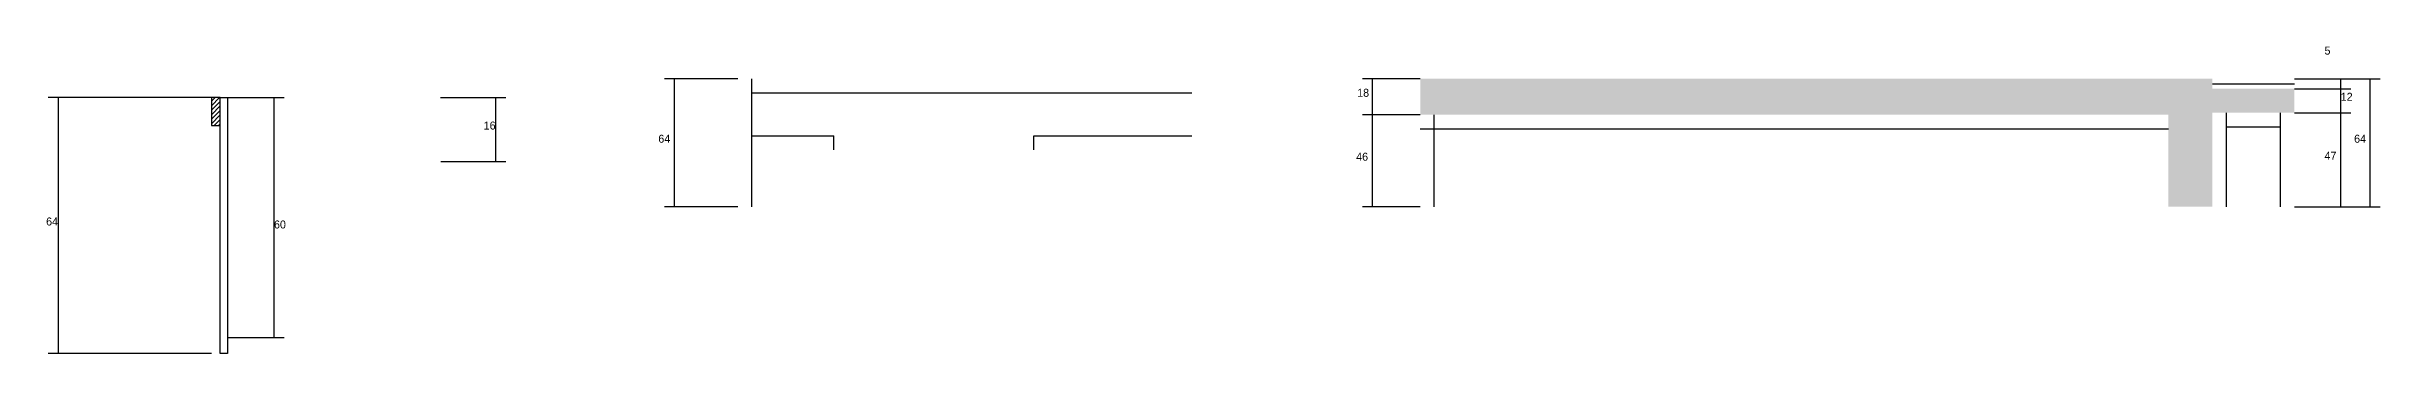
# Model space of a CAD drawing. Header units: metres. Extents: x -6600 to -4258, y 9692 to 10950.
# Drawn here: x -5541 to -4375, y 9692 to 9846 of the extents above; entities that cross this region are included whole.
import ezdxf

# ---------------------------------------------------------------- set-up
doc = ezdxf.new("R2010")
doc.units = ezdxf.units.M
for name, color, linetype in [('COTA', 241, 'Continuous'), ('Cota Seção (2x)', 4, 'Continuous'), ('Madeira', 126, 'Continuous'), ('Painéis', 200, 'Continuous'), ('SARR_2.2x7', 40, 'Continuous'), ('SARR_EDITAR', 141, 'Continuous')]:
    doc.layers.add(name, color=color, linetype=linetype)

msp = doc.modelspace()

# ---------------------------------------------------------------- hatches: boundary and pattern name
at = {"layer": 'COTA'}
h = msp.add_hatch(dxfattribs=at)
h.set_pattern_fill('AR-CONC', scale=0.03)
h.paths.add_polyline_path([(-4417.9, 9812.8), (-4417.9, 9824.8), (-4458.9, 9824.8), (-4458.9, 9829.8), (-4854.9, 9829.8), (-4854.9, 9811.8), (-4480.9, 9811.8), (-4480.9, 9765.8), (-4458.9, 9765.8), (-4458.9, 9812.8)])
at = {"layer": 'Madeira'}
h = msp.add_hatch(dxfattribs=at)
h.set_pattern_fill('ANSI31', scale=0.5)
h.paths.add_polyline_path([(-5459.1, 9820.4), (-5454.7, 9820.4), (-5454.7, 9806.4), (-5459.1, 9806.4)])

# ---------------------------------------------------------------- linework, layer by layer
at = {"layer": 'COTA'}
for p, q in [((-5196, 9829.8), (-5232.6, 9829.8)), ((-5227.6, 9765.8), (-5227.6, 9829.8)), ((-4854.9, 9829.8), (-4883.8, 9829.8)), ((-4878.8, 9811.8), (-4878.8, 9829.8)), ((-4417.9, 9829.8), (-4375, 9829.8)), ((-4417.9, 9829.8), (-4389.8, 9829.8)), ((-4417.9, 9824.8), (-4389.8, 9824.8)), ((-4417.9, 9824.8), (-4389.8, 9824.8)), ((-4394.8, 9824.8), (-4394.8, 9829.8)), ((-4394.8, 9812.8), (-4394.8, 9824.8)), ((-4380, 9765.8), (-4380, 9829.8)), ((-5459.1, 9820.4), (-5540.6, 9820.4)), ((-5535.6, 9692.4), (-5535.6, 9820.4)), ((-5344.6, 9820.4), (-5311.9, 9820.4)), ((-5316.9, 9788.4), (-5316.9, 9820.4)), ((-4854.9, 9811.8), (-4883.8, 9811.8)), ((-4854.9, 9811.8), (-4883.8, 9811.8)), ((-4878.8, 9765.8), (-4878.8, 9811.8)), ((-4417.9, 9812.8), (-4389.8, 9812.8)), ((-4417.9, 9812.8), (-4389.8, 9812.8)), ((-4394.8, 9765.8), (-4394.8, 9812.8)), ((-5344.4, 9788.4), (-5311.9, 9788.4)), ((-5196, 9765.8), (-5232.6, 9765.8)), ((-4854.9, 9765.8), (-4883.8, 9765.8)), ((-4417.9, 9765.8), (-4389.8, 9765.8)), ((-4417.9, 9765.8), (-4375, 9765.8)), ((-5459.1, 9692.4), (-5540.6, 9692.4))]:
    msp.add_line(p, q, dxfattribs=at)
at = {"layer": 'Cota Seção (2x)'}
for p, q in [((-5451.1, 9820.4), (-5422.8, 9820.4)), ((-5427.8, 9700.4), (-5427.8, 9820.4)), ((-5451.1, 9700.4), (-5422.8, 9700.4))]:
    msp.add_line(p, q, dxfattribs=at)
at = {"layer": 'Madeira'}
msp.add_lwpolyline([(-5459.1, 9820.4), (-5459.1, 9806.4), (-5454.7, 9806.4), (-5454.7, 9820.4)], close=True, dxfattribs=at)
at = {"layer": 'Painéis'}
msp.add_lwpolyline([(-5454.7, 9692.4), (-5454.7, 9820.4), (-5451.1, 9820.4), (-5451.1, 9692.4)], close=True, dxfattribs=at)
at = {"layer": 'SARR_2.2x7'}
for p, q in [((-5189, 9765.8), (-5189, 9829.8)), ((-5189, 9822.8), (-4969, 9822.8)), ((-4847.9, 9765.8), (-4847.9, 9811.8)), ((-4451.9, 9765.8), (-4451.9, 9812.8)), ((-4424.9, 9765.8), (-4424.9, 9812.8)), ((-5189, 9801.3), (-5148, 9801.3)), ((-5148, 9794.3), (-5148, 9801.3)), ((-5048, 9801.3), (-4969, 9801.3)), ((-5048, 9794.3), (-5048, 9801.3)), ((-4854.9, 9804.8), (-4610.9, 9804.8)), ((-4610.9, 9804.8), (-4480.9, 9804.8)), ((-4451.9, 9805.8), (-4424.9, 9805.8))]:
    msp.add_line(p, q, dxfattribs=at)
at = {"layer": 'SARR_EDITAR'}
msp.add_line((-4458.9, 9827.3), (-4417.9, 9827.3), dxfattribs=at)

# ---------------------------------------------------------------- texts
at = {"layer": 'COTA'}
for s, p in [('5', (-4402.9, 9841.9)), ('18', (-4886.4, 9820.8)), ('12', (-4394.8, 9818.8)), ('16', (-5323, 9804.4)), ('64', (-5235.7, 9797.8)), ('64', (-4388.1, 9797.8)), ('46', (-4886.9, 9788.8)), ('47', (-4402.9, 9789.3)), ('64', (-5541.7, 9756.4))]:
    msp.add_text(s, height=4, dxfattribs=at).set_placement(p)
at = {"layer": 'Cota Seção (2x)'}
msp.add_text('60', height=4, dxfattribs=at).set_placement((-5427.8, 9754.9))

doc.saveas('drawing.dxf')
